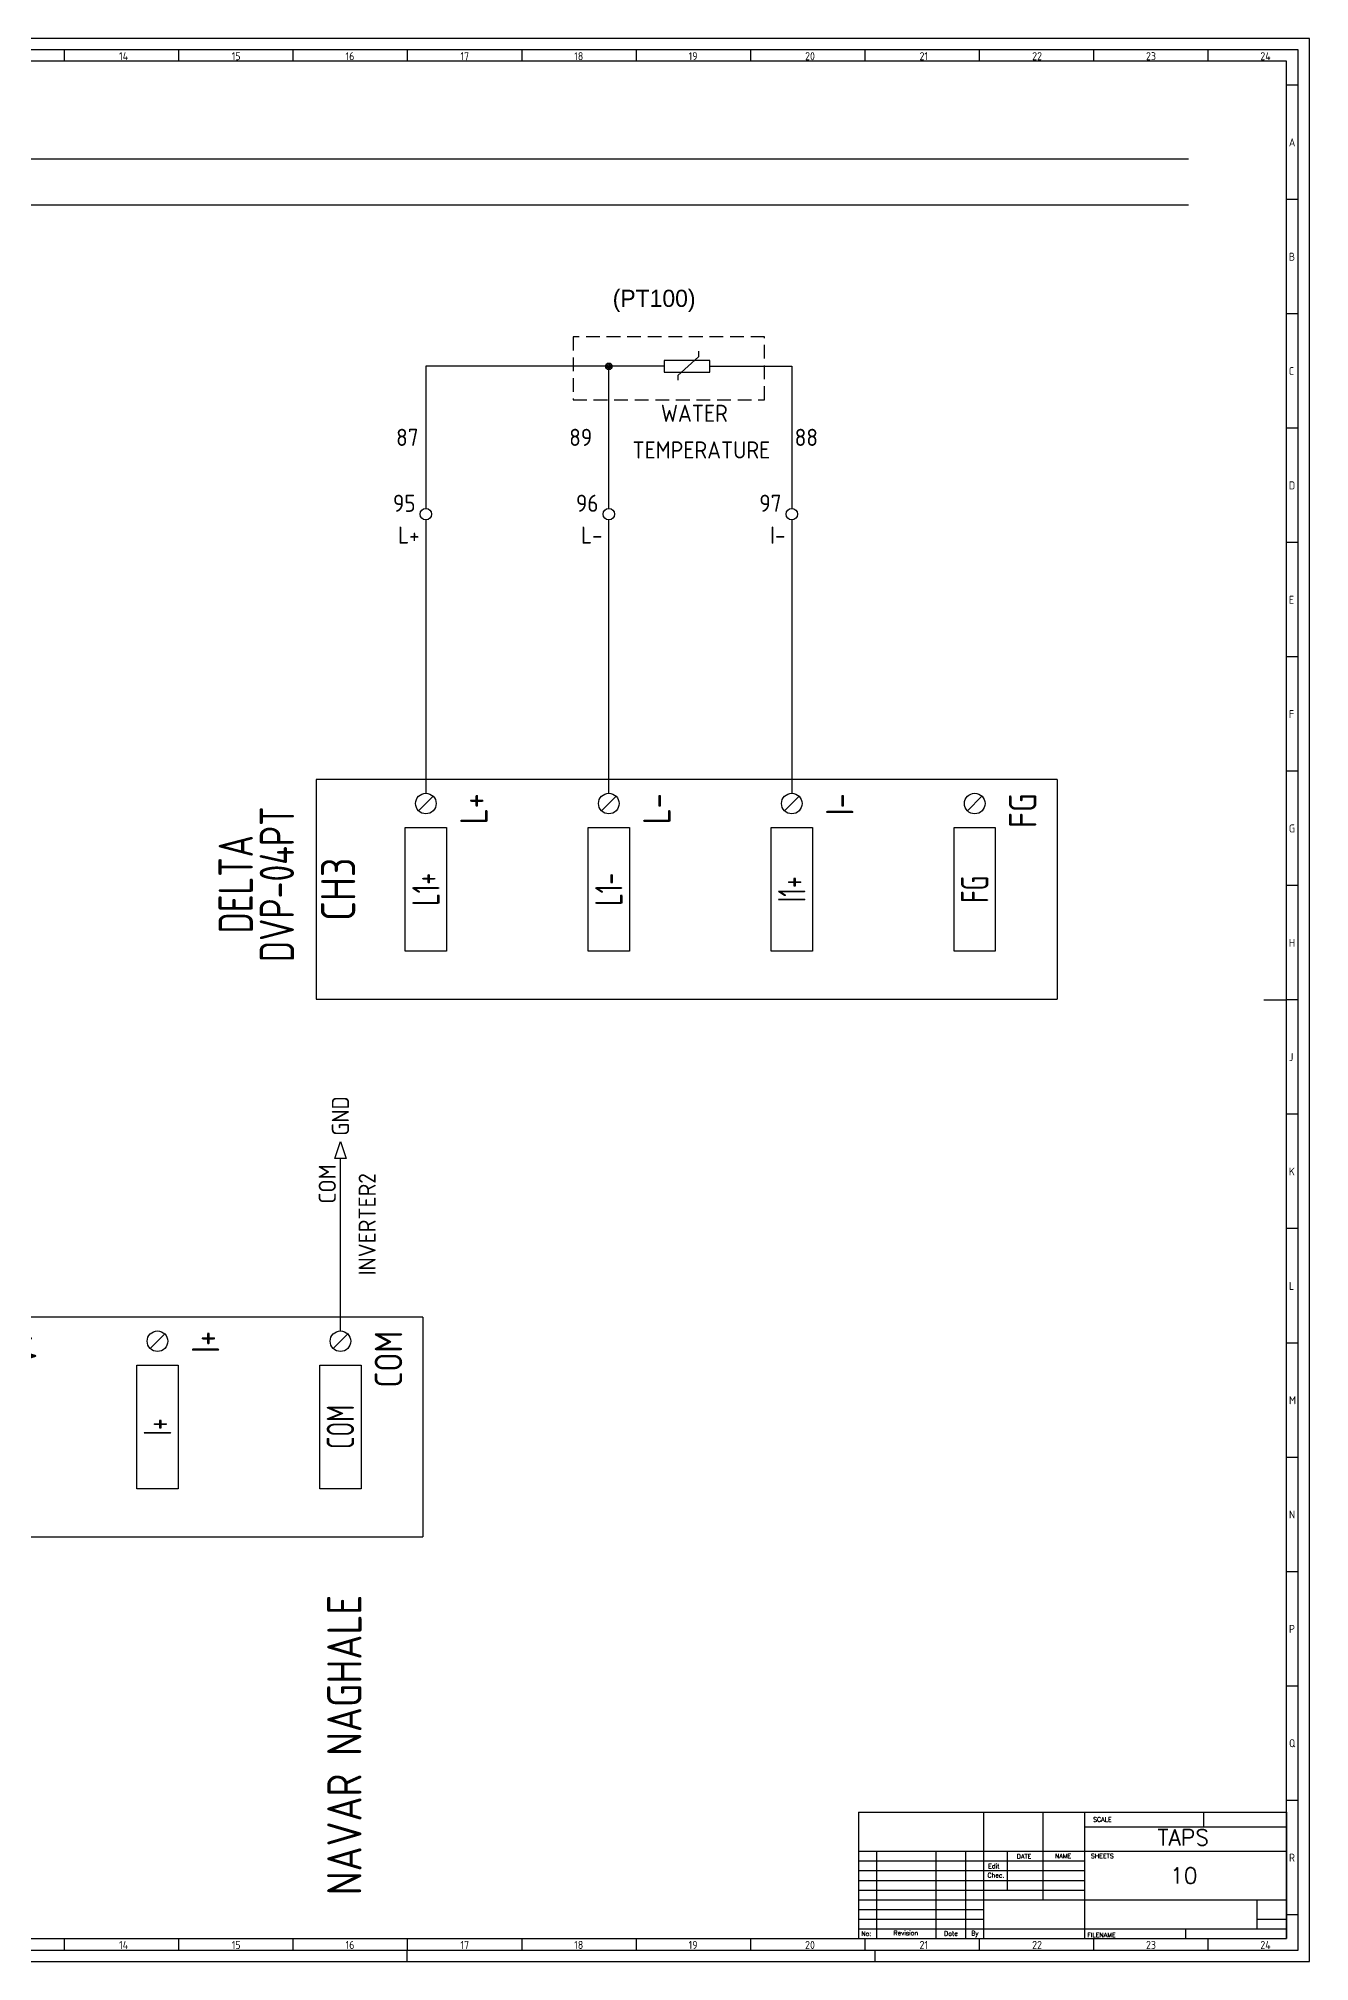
# Model space of a CAD drawing. Header units: millimetres. Extents: x 0 to 1189, y 5 to 846.
# Drawn here: x 633 to 1189, y 5 to 846 of the extents above; entities that cross this region are included whole.
import ezdxf
from ezdxf.enums import TextEntityAlignment as Align

# ---------------------------------------------------------------- set-up
doc = ezdxf.new("R2010")
doc.units = ezdxf.units.MM
doc.header["$LTSCALE"] = 12
doc.linetypes.add('DASHED', pattern=[0.75, 0.5, -0.25])
doc.linetypes.add('HIDDEN2', pattern=[0.1875, 0.125, -0.0625])
for name, color, linetype in [('025', 1, 'Continuous'), ('035', 5, 'Continuous'), ('07', 7, 'Continuous'), ('DESC', 1, 'Continuous'), ('LOCBOX', 92, 'HIDDEN2'), ('MISC', 2, 'Continuous'), ('RED_2.5mm^2', 1, 'Continuous'), ('SYMS', 7, 'Continuous'), ('TAGS', 51, 'Continuous'), ('TERMS', 4, 'Continuous'), ('WIRENO', 70, 'Continuous'), ('WIREREF', 61, 'Continuous'), ('XREF', 7, 'Continuous')]:
    doc.layers.add(name, color=color, linetype=linetype)
doc.styles.add('ISO Proportional', font='isocp.shx')
doc.styles.add('WD', font='romans.shx')
doc.styles.add('WD_IEC', font='ISOCP2.shx', dxfattribs={"width": 0.9, "height": 4})

# ---------------------------------------------------------------- blocks, each defined once
blk = doc.blocks.new('IEC_border_a0')
at = {"layer": '035', "color": 0}
for p, q in [((1189, 841), (0, 841)), ((644.5, 836), (644.5, 831)), ((694.5, 836), (694.5, 831)), ((744.5, 836), (744.5, 831)), ((794.5, 836), (794.5, 831)), ((844.5, 836), (844.5, 831)), ((894.5, 836), (894.5, 831)), ((944.5, 836), (944.5, 831)), ((994.5, 836), (994.5, 831)), ((1044.5, 836), (1044.5, 831)), ((1094.5, 836), (1094.5, 831)), ((1144.5, 836), (1144.5, 831)), ((1189, 0), (1189, 841)), ((1183.97, 820.54), (1178.98, 820.54)), ((1183.97, 770.54), (1178.98, 770.54)), ((1183.97, 720.54), (1178.98, 720.54)), ((1183.97, 670.54), (1178.98, 670.54)), ((1183.97, 620.54), (1178.98, 620.54)), ((1183.98, 570.5), (1179, 570.5)), ((1183.98, 520.5), (1178.98, 520.5)), ((1183.98, 470.5), (1179, 470.5)), ((1183.98, 420.5), (1179, 420.5)), ((1183.98, 420.5), (1179, 420.5)), ((1183.98, 370.5), (1179, 370.5)), ((1183.98, 320.5), (1179, 320.5)), ((1184, 270.46), (1179.02, 270.46)), ((1184, 270.46), (1179.02, 270.46)), ((1184, 220.46), (1179.02, 220.46)), ((1184, 170.46), (1179.02, 170.46)), ((1184, 120.46), (1179.02, 120.46)), ((1184, 70.46), (1179.02, 70.46)), ((1184.02, 20.42), (1179.03, 20.42)), ((644.5, 10), (644.5, 5)), ((694.5, 10), (694.5, 5)), ((744.5, 10), (744.5, 5)), ((744.5, 10), (744.5, 5)), ((794.5, 10), (794.5, 5)), ((844.5, 10), (844.5, 5)), ((894.5, 10), (894.5, 5)), ((944.5, 10), (944.5, 5)), ((994.5, 10), (994.5, 5)), ((1044.5, 10), (1044.5, 5)), ((1094.5, 10), (1094.5, 5)), ((1144.5, 10), (1144.5, 5)), ((0, 0), (1189, 0)), ((794.5, 0), (794.5, 5)), ((999, 0), (999, 5))]:
    blk.add_line(p, q, dxfattribs=at)
blk.add_lwpolyline([(10, 10), (1179, 10), (1179, 831), (10, 831)], close=True, dxfattribs=at)
at = {"layer": '07', "color": 0}
blk.add_line((1169, 420.5), (1179, 420.5), dxfattribs=at)
blk.add_lwpolyline([(5, 5), (1184, 5), (1184, 836), (5, 836)], close=True, dxfattribs=at)
at = {"layer": '035', "color": 0, "style": 'ISO Proportional'}
for s, p in [('14', (668.46, 831.5)), ('15', (717.72, 831.5)), ('16', (767.49, 831.5)), ('17', (817.72, 831.5)), ('18', (867.49, 831.5)), ('19', (917.49, 831.5)), ('20', (968.42, 831.5)), ('21', (1018.46, 831.5)), ('22', (1067.72, 831.5)), ('23', (1117.49, 831.5)), ('24', (1167.49, 831.5)), ('A', (1179.98, 793.79)), ('B', (1179.98, 743.79)), ('C', (1179.98, 693.79)), ('D', (1179.98, 643.79)), ('E', (1180, 593.75)), ('F', (1180, 543.75)), ('G', (1180, 493.75)), ('H', (1180, 443.75)), ('J', (1180, 393.75)), ('K', (1180, 343.75)), ('L', (1180.02, 293.72)), ('M', (1180.02, 243.72)), ('N', (1180.02, 193.72)), ('P', (1180.02, 143.72)), ('Q', (1180.02, 93.72)), ('R', (1180.03, 43.68)), ('14', (668.46, 5.5)), ('15', (717.72, 5.5)), ('16', (767.49, 5.5)), ('17', (817.72, 5.5)), ('18', (867.49, 5.5)), ('19', (917.49, 5.5)), ('20', (968.42, 5.5)), ('21', (1018.46, 5.5)), ('22', (1067.72, 5.5)), ('23', (1117.49, 5.5)), ('24', (1167.49, 5.5))]:
    blk.add_text(s, height=3.5, dxfattribs=at).set_placement(p)
blk = doc.blocks.new('IEC_tblock_a0')
at = {"layer": '035'}
for p, q in [((-106.6, 55.25), (-106.6, 17)), ((-36.4, 55.25), (-36.4, 48.88)), ((-88.4, 48.88), (0, 48.88)), ((-187.2, 34), (-88.4, 34)), ((-179.4, 38.25), (-179.4, 0)), ((-153.4, 38.25), (-153.4, 0)), ((-140.4, 38.25), (-140.4, 0)), ((-122.2, 38.25), (-122.2, 21.25)), ((-187.2, 29.75), (-88.4, 29.75)), ((-187.2, 25.5), (-88.4, 25.5)), ((-187.2, 21.25), (-88.4, 21.25)), ((-187.2, 17), (-132.6, 17)), ((-187.2, 12.75), (-132.6, 12.75)), ((-187.2, 8.5), (-132.6, 8.5)), ((-13, 8.5), (0, 8.5)), ((-187.2, 4.25), (0, 4.25)), ((-44.2, 4.25), (-44.2, 0))]:
    blk.add_line(p, q, dxfattribs=at)
at = {"layer": '07'}
for p, q in [((-187.2, 55.25), (0, 55.25)), ((-187.2, 55.25), (-187.2, 0)), ((-132.6, 55.25), (-132.6, 0)), ((-88.4, 55.25), (-88.4, 0)), ((0, 55.25), (0, 0)), ((-187.2, 38.25), (0, 38.25)), ((-132.6, 17), (0, 17)), ((-13, 17), (-13, 4.25)), ((-187.2, 0), (0, 0))]:
    blk.add_line(p, q, dxfattribs=at)
at = {"style": 'WD'}
for tag, p in [('SCALE', (-69.88, 51.07)), ('SH', (-8.74, 10.06)), ('FILENAME', (-68.15, 0.8))]:
    blk.add_attdef(tag, p, '', height=2, dxfattribs=at)
for tag, height, p in [('PROJDESC', 5, (-45.9, 29.2)), ('CKDATE', 2, (-114.85, 26.58)), ('EDDATE', 2, (-114.97, 30.8)), ('CKBY', 2, (-97.88, 26.3)), ('EDBY', 2, (-98.02, 30.86)), ('DWGDESC', 5, (-44.85, 19.72)), ('DWGNO', 3.5, (-48.54, 9.46))]:
    blk.add_attdef(tag, text='', height=height, dxfattribs=at).set_placement(p, align=Align.CENTER)
at = {"style": 'WD', "flags": 1}
blk.add_attdef('WD_TB', (-120.95, 11.91), '', height=2, dxfattribs=at)
at = {"layer": '025', "style": 'WD'}
for s, p in [('SCALE', (-80.57, 51.13)), ('NAME', (-97.74, 35.14)), ('No:', (-183.81, 1.19)), ('Revision', (-166.53, 1.47)), ('Date', (-146.79, 1.28)), ('By', (-136.33, 1.37))]:
    blk.add_text(s, height=2, dxfattribs=at).set_placement(p, align=Align.CENTER)
for s, p in [('DATE', (-118, 35)), ('SHEETS', (-85.58, 35.15)), ('Chec.', (-130.82, 26.72)), ('Edit', (-130.55, 30.72)), ('FILENAME', (-87.18, 0.61))]:
    blk.add_text(s, height=2, dxfattribs=at).set_placement(p)
blk = doc.blocks.new('PLCIO_6325')
blk.add_line((276, 48), (276, -48))
at = {"layer": 'SYMS'}
for p, q in [((-48, 48), (-48, -48)), ((276, 48), (-48, 48)), ((-3.18, 34.32), (3.18, 40.68)), ((76.82, 34.32), (83.18, 40.68)), ((156.82, 34.32), (163.18, 40.68)), ((236.82, 34.32), (243.18, 40.68)), ((-9, -27), (-9, 27)), ((-9, 27), (9, 27)), ((9, 27), (9, -27)), ((71, -27), (71, 27)), ((71, 27), (89, 27)), ((89, 27), (89, -27)), ((151, -27), (151, 27)), ((151, 27), (169, 27)), ((169, 27), (169, -27)), ((231, -27), (231, 27)), ((231, 27), (249, 27)), ((249, 27), (249, -27)), ((9, -27), (-9, -27)), ((89, -27), (71, -27)), ((169, -27), (151, -27)), ((249, -27), (231, -27)), ((-48, -48), (276, -48))]:
    blk.add_line(p, q, dxfattribs=at)
for centre in [(0, 37.5), (80, 37.5), (160, 37.5), (240, 37.5)]:
    blk.add_circle(centre, 4.5, dxfattribs=at)
at = {"layer": 'SYMS', "style": 'WD_IEC', "width": 0.9}
for tag, p in [('TERMDESC02', (86.25, 60)), ('TERMDESC03', (166.25, 60)), ('TERMDESC04', (246.25, 60)), ('TERMDESC01', (6.25, 60))]:
    blk.add_attdef(tag, text='', height=12, rotation=90, dxfattribs=at).set_placement(p, align=Align.TOP_LEFT)
at = {"layer": 'SYMS', "style": 'WD_IEC', "width": 0.9, "flags": 1}
for tag, p in [('X2TERM01', (0, 42)), ('X2TERM02', (80, 42)), ('X2TERM03', (160, 42)), ('X2TERM04', (240, 42))]:
    blk.add_attdef(tag, text='', height=1.92, rotation=90, dxfattribs=at).set_placement(p, align=Align.RIGHT)
at = {"layer": 'SYMS', "style": 'WD_IEC', "width": 0.9}
for tag, p in [('TERM01', (15, 42)), ('TERM02', (95, 42)), ('TERM03', (175, 42)), ('TERM04', (255, 42))]:
    blk.add_attdef(tag, text='', height=12, rotation=90, dxfattribs=at).set_placement(p, align=Align.TOP_RIGHT)
at = {"layer": 'SYMS', "style": 'WD_IEC'}
for tag, width, p in [('LINE1', 0.9, (-87, 0)), ('LINE2', 0.9, (-69, 0)), ('DESC', 0.9, (-50.84, 0)), ('INST', 0.8, (-159, 0)), ('LOC', 0.8, (-141, 0)), ('MFG', 0.8, (-123, 0)), ('CAT', 0.8, (-105, 0)), ('TAG', 0.9, (-30.87, 0))]:
    blk.add_attdef(tag, text='', height=15, rotation=90, dxfattribs=dict(at, width=width)).set_placement(p, align=Align.CENTER)
at = {"layer": 'SYMS', "style": 'WD_IEC', "width": 0.7}
for tag, p in [('TAGA02', (80, 0)), ('TAGA03', (160, 0)), ('TAGA04', (240, 0)), ('TAGA01', (0, 0))]:
    blk.add_attdef(tag, text='', height=12, rotation=90, dxfattribs=at).set_placement(p, align=Align.MIDDLE_CENTER)
at = {"layer": 'SYMS', "linetype": 'Continuous', "style": 'WD_IEC', "width": 0.9, "flags": 9}
blk.add_attdef('ASSYCODE', text='', height=1.92, rotation=90, dxfattribs=at).set_placement((-102.85, -22.08), align=Align.CENTER)
at = {"layer": 'SYMS', "style": 'WD_IEC', "width": 0.9}
for tag, p in [('DESCA01', (-9, -111)), ('DESCB01', (9, -111)), ('DESCC01', (27, -111)), ('DESCD01', (45, -111)), ('DESCE01', (63, -111)), ('DESCA02', (71, -111)), ('DESCB02', (89, -111)), ('DESCC02', (107, -111)), ('DESCD02', (125, -111)), ('DESCE02', (143, -111)), ('DESCA03', (151, -111)), ('DESCB03', (169, -111)), ('DESCC03', (187, -111)), ('DESCD03', (205, -111)), ('DESCE03', (223, -111)), ('DESCA04', (231, -111)), ('DESCB04', (249, -111)), ('DESCC04', (267, -111)), ('DESCD04', (285, -111)), ('DESCE04', (303, -111))]:
    blk.add_attdef(tag, text='', height=15, rotation=90, dxfattribs=at).set_placement(p, align=Align.RIGHT)
blk = doc.blocks.new('HRE1B')
for p, q in [((-5, 0), (-10, 0)), ((2.49, 2.08), (-2.04, -2.04)), ((2.52, 3.3), (2.49, 2.08)), ((5, 0), (10, 0)), ((-2.04, -2.04), (-2.04, -3.01))]:
    blk.add_line(p, q)
blk.add_lwpolyline([(-5, -1.25), (5, -1.25), (5, 1.25), (-5, 1.25)], close=True)
at = {"style": 'WD_IEC'}
for tag, p in [('INST', (-7.5, 11.12)), ('LOC', (-7.5, 7.62)), ('TAG1', (-7.5, 4.12)), ('DESC2', (-7.5, -10.75)), ('DESC1', (-7.5, -7.25)), ('DESC3', (-7.5, -14.25))]:
    blk.add_attdef(tag, text='', height=2.5, dxfattribs=at).set_placement(p, align=Align.RIGHT)
for tag, p, height, flags in [('MFG', (7.42, 12.12), 1.5, 9), ('CAT', (7.42, 9.62), 1.5, 9), ('X4TERM01', (-10, 0), 0.32, 1), ('TERM01', (-10, 1), 2, 8), ('X1TERM02', (10, 0), 0.32, 1), ('ASSYCODE', (6, -2.75), 1, 1), ('FAMILY', (6, -4.25), 1, 1), ('CATDESC', (6, -5.75), 1, 1)]:
    blk.add_attdef(tag, p, '', height=height, dxfattribs=dict(at, flags=flags))
blk.add_attdef('RATING1', (-2.58, 4.12), '', height=2.5, dxfattribs=at)
at = {"style": 'WD_IEC', "flags": 8}
blk.add_attdef('TERM02', text='', height=2, dxfattribs=at).set_placement((10, 1), align=Align.RIGHT)
blk = doc.blocks.new('WDDOT')
for radius in [0.72, 0.449, 0.223]:
    blk.add_circle((0, 0), radius)
blk = doc.blocks.new('PLCIO_478F')
h = blk.add_hatch(color=256)
h.dxf.hatch_style = 1
h.paths.add_polyline_path([(-45.5, 48), (-48, 48), (-48, -48), (-45.5, -48)])
blk.add_line((196, 48), (196, -48))
at = {"layer": 'SYMS'}
for p, q in [((-48, 48), (-48, -48)), ((196, 48), (-48, 48)), ((-45.5, 48), (-45.5, -48)), ((-3.18, 34.32), (3.18, 40.68)), ((76.82, 34.32), (83.18, 40.68)), ((156.82, 34.32), (163.18, 40.68)), ((-9, -27), (-9, 27)), ((-9, 27), (9, 27)), ((9, 27), (9, -27)), ((71, -27), (71, 27)), ((71, 27), (89, 27)), ((89, 27), (89, -27)), ((151, -27), (151, 27)), ((151, 27), (169, 27)), ((169, 27), (169, -27)), ((9, -27), (-9, -27)), ((89, -27), (71, -27)), ((169, -27), (151, -27)), ((-48, -48), (196, -48))]:
    blk.add_line(p, q, dxfattribs=at)
for centre in [(0, 37.5), (80, 37.5), (160, 37.5)]:
    blk.add_circle(centre, 4.5, dxfattribs=at)
at = {"layer": 'SYMS', "style": 'WD_IEC', "width": 0.9}
for tag, p in [('TERMDESC02', (86.25, 60)), ('TERMDESC03', (166.25, 60)), ('TERMDESC01', (6.25, 60))]:
    blk.add_attdef(tag, text='', height=12, rotation=90, dxfattribs=at).set_placement(p, align=Align.TOP_LEFT)
at = {"layer": 'SYMS', "style": 'WD_IEC', "width": 0.9, "flags": 1}
for tag, p in [('X2TERM01', (0, 42)), ('X2TERM02', (80, 42)), ('X2TERM03', (160, 42))]:
    blk.add_attdef(tag, text='', height=1.92, rotation=90, dxfattribs=at).set_placement(p, align=Align.RIGHT)
at = {"layer": 'SYMS', "style": 'WD_IEC', "width": 0.9}
for tag, p in [('TERM01', (15, 42)), ('TERM02', (95, 42)), ('TERM03', (175, 42))]:
    blk.add_attdef(tag, text='', height=12, rotation=90, dxfattribs=at).set_placement(p, align=Align.TOP_RIGHT)
at = {"layer": 'SYMS', "style": 'WD_IEC'}
for tag, width, p in [('LINE1', 0.9, (-87, 0)), ('LINE2', 0.9, (-69, 0)), ('DESC', 0.9, (-50.84, 0)), ('INST', 0.8, (-159, 0)), ('LOC', 0.8, (-141, 0)), ('MFG', 0.8, (-123, 0)), ('CAT', 0.8, (-105, 0)), ('TAG', 0.9, (-26.92, -0.25))]:
    blk.add_attdef(tag, text='', height=15, rotation=90, dxfattribs=dict(at, width=width)).set_placement(p, align=Align.CENTER)
at = {"layer": 'SYMS', "style": 'WD_IEC', "width": 0.7}
for tag, p in [('TAGA02', (80, 0)), ('TAGA03', (160, 0)), ('TAGA01', (0, 0))]:
    blk.add_attdef(tag, text='', height=12, rotation=90, dxfattribs=at).set_placement(p, align=Align.MIDDLE_CENTER)
at = {"layer": 'SYMS', "linetype": 'Continuous', "style": 'WD_IEC', "width": 0.9, "flags": 9}
blk.add_attdef('ASSYCODE', text='', height=1.92, rotation=90, dxfattribs=at).set_placement((-102.85, -22.08), align=Align.CENTER)
at = {"layer": 'SYMS', "style": 'WD_IEC', "width": 0.9}
for tag, p in [('DESCA01', (-9, -111)), ('DESCB01', (9, -111)), ('DESCC01', (27, -111)), ('DESCD01', (45, -111)), ('DESCE01', (63, -111)), ('DESCA02', (71, -111)), ('DESCB02', (89, -111)), ('DESCC02', (107, -111)), ('DESCD02', (125, -111)), ('DESCE02', (143, -111)), ('DESCA03', (151, -111)), ('DESCB03', (169, -111)), ('DESCC03', (187, -111)), ('DESCD03', (205, -111)), ('DESCE03', (223, -111))]:
    blk.add_attdef(tag, text='', height=15, rotation=90, dxfattribs=at).set_placement(p, align=Align.RIGHT)
blk = doc.blocks.new('HA1S2')
blk.add_lwpolyline([(0, 3.75), (1.25, 0), (-1.25, 0)], close=True)
at = {"style": 'WD_IEC'}
blk.add_attdef('XREF', text='', height=2.5, rotation=90, dxfattribs=at).set_placement((0, 5), align=Align.MIDDLE_LEFT)
at = {"style": 'WD_IEC', "flags": 1}
blk.add_attdef('SIGCODE', text='', height=1, dxfattribs=at).set_placement((-2.5, 1.8), align=Align.RIGHT)
blk.add_attdef('X8TERM01', (0, 0), '', height=0.32, dxfattribs=at)
at = {"style": 'WD_IEC', "flags": 8}
blk.add_attdef('WIRENO', text='', height=2.5, rotation=90, dxfattribs=at).set_placement((-1, -1.25), align=Align.RIGHT)
at = {"style": 'WD_IEC'}
blk.add_attdef('DESC1', text='', height=2.5, rotation=90, dxfattribs=at).set_placement((1, -1.25), align=Align.TOP_RIGHT)
blk = doc.blocks.new('VT0002')
blk.add_circle((0, 0), 1.25)
at = {"style": 'WD_IEC'}
for tag, p in [('INST', (-2.25, 6.5)), ('LOC', (-2.25, 3.5)), ('DESC1', (-2.25, -6.25)), ('DESC2', (-2.25, -9.25)), ('DESC3', (-2.25, -12.25))]:
    blk.add_attdef(tag, text='', height=2.5, dxfattribs=at).set_placement(p, align=Align.RIGHT)
at = {"style": 'WD_IEC', "flags": 1}
for tag, p, height in [('ASSYCODE', (2.75, 10.75), 1), ('CATDESC', (2.75, 9.25), 1), ('MFG', (2.75, 7.25), 1.5), ('CAT', (2.75, 4.75), 1.5), ('X4PIN01', (-1.25, 1), 0.25), ('X4TERM01', (-1.25, 0), 0.25), ('X4TERMDESC01', (-1.25, 0.5), 0.4), ('STRIPSEQ', (0, 0), 0.025), ('X2PIN01', (0, 2.25), 0.25), ('X2TERM01', (0, 1.25), 0.25), ('X8PIN01', (0, -0.25), 0.25), ('X2TERMDESC01', (0, 1.75), 0.4), ('X1PIN01', (1.25, 1), 0.25), ('X1TERM01', (1.25, 0), 0.25), ('X1TERMDESC01', (1.25, 0.5), 0.4), ('LINKTERM', (0, -0.04), 0.025), ('X8TERM01', (0, -1.25), 0.25), ('X8TERMDESC01', (0, -0.75), 0.4)]:
    blk.add_attdef(tag, p, '', height=height, dxfattribs=at)
at = {"style": 'WD_IEC', "flags": 8}
for tag, height, p in [('TAGSTRIP', 2.5, (-2.25, 0.5)), ('TERM01', 2, (-2.25, -3.25))]:
    blk.add_attdef(tag, text='', height=height, dxfattribs=at).set_placement(p, align=Align.RIGHT)
blk = doc.blocks.new('WD_WNV')
at = {"linetype": 'Continuous', "style": 'WD_IEC', "width": 0.8}
blk.add_attdef('WIRENO', text='', height=2.5, dxfattribs=at).set_placement((-1.6, 0), align=Align.MIDDLE_RIGHT)
at = {"style": 'WD_IEC', "flags": 1}
for tag, p in [('W08USER', (-1, 0.375)), ('W04USER', (-1, 0.875)), ('W05USER', (-1, 0.75)), ('W09USER', (-1, 0.25)), ('W03USER', (-1, 1)), ('W06USER', (-1, 0.625)), ('W07USER', (-1, 0.5)), ('W02USER', (-1, 1.125)), ('W01USER', (-1, 1.25)), ('W10USER', (-1, 0.125))]:
    blk.add_attdef(tag, text='', height=0.08, dxfattribs=at).set_placement(p, align=Align.CENTER)

msp = doc.modelspace()

# ---------------------------------------------------------------- linework, layer by layer
at = {"layer": 'LOCBOX', "color": 0, "linetype": 'DASHED'}
msp.add_lwpolyline([(950.64, 715.44), (866.96, 715.44), (866.96, 687.93), (950.64, 687.93)], close=True, dxfattribs=at)
at = {"layer": 'RED_2.5mm^2', "color": 0}
for p, q in [((62.21, 793.23), (1136.13, 793.23)), ((62.21, 773.23), (1136.13, 773.23)), ((896.82, 702.56), (802.6, 702.56)), ((802.6, 702.56), (802.6, 640.42)), ((882.6, 640.42), (882.6, 702.56)), ((936.82, 702.56), (962.6, 702.56)), ((962.6, 702.56), (962.6, 640.42)), ((802.6, 635.42), (802.6, 515.85)), ((882.6, 515.85), (882.6, 635.42)), ((962.6, 635.42), (962.6, 515.85)), ((765.25, 280.72), (765.25, 356.06))]:
    msp.add_line(p, q, dxfattribs=at)

# ---------------------------------------------------------------- block references
msp.add_blockref('IEC_border_a0', (0, 4.94))
ref = msp.add_blockref('IEC_tblock_a0', (1179, 14.94))
ref.add_attrib('SH', '10', (1128.01, 39.02), dxfattribs={"height": 7, "style": 'WD'})
ref.add_attrib('PROJDESC', 'TAPS', dxfattribs={"height": 7, "style": 'WD'}).set_placement((1133.8, 55.73), align=Align.CENTER)
at = {"layer": 'SYMS', "color": 0}
ref = msp.add_blockref('HRE1B', (916.82, 702.56), dxfattribs=dict(at, xscale=2, yscale=2, zscale=2))
ref.add_attrib('DESC2', 'TEMPERATURE', dxfattribs={"layer": 'DESC', "height": 7.5, "style": 'WD_IEC'}).set_placement((953.18, 662.23), align=Align.RIGHT)
ref.add_attrib('DESC1', 'WATER', dxfattribs={"layer": 'DESC', "height": 7.5, "style": 'WD_IEC'}).set_placement((934.62, 678.27), align=Align.RIGHT)
at = {"layer": 'SYMS', "color": 0, "xscale": 2, "yscale": 2, "zscale": 2}
msp.add_blockref('WDDOT', (882.6, 702.56), dxfattribs=at)
at = {"layer": 'SYMS', "color": 0}
ref = msp.add_blockref('VT0002', (802.6, 637.92), dxfattribs=dict(at, xscale=2, yscale=2, zscale=2))
ref.add_attrib('TERM01', 'L+', dxfattribs={"layer": 'TERMS', "height": 7.5, "style": 'WD_IEC', "flags": 8}).set_placement((799.85, 625.01), align=Align.RIGHT)
ref.add_attrib('TAGSTRIP', '95', dxfattribs={"layer": 'TAGS', "height": 7.5, "style": 'WD_IEC', "flags": 8}).set_placement((798.1, 638.92), align=Align.RIGHT)
ref = msp.add_blockref('VT0002', (882.6, 637.92), dxfattribs=dict(at, xscale=2, yscale=2, zscale=2))
ref.add_attrib('TERM01', 'L-', dxfattribs={"layer": 'TERMS', "height": 7.5, "style": 'WD_IEC', "flags": 8}).set_placement((879.85, 625.01), align=Align.RIGHT)
ref.add_attrib('TAGSTRIP', '96', dxfattribs={"layer": 'TAGS', "height": 7.5, "style": 'WD_IEC', "flags": 8}).set_placement((878.1, 638.92), align=Align.RIGHT)
ref = msp.add_blockref('VT0002', (962.6, 637.92), dxfattribs=dict(at, xscale=2, yscale=2, zscale=2))
ref.add_attrib('TERM01', 'I-', dxfattribs={"layer": 'TERMS', "height": 7.5, "style": 'WD_IEC', "flags": 8}).set_placement((959.85, 625.01), align=Align.RIGHT)
ref.add_attrib('TAGSTRIP', '97', dxfattribs={"layer": 'TAGS', "height": 7.5, "style": 'WD_IEC', "flags": 8}).set_placement((958.1, 638.92), align=Align.RIGHT)
ref = msp.add_blockref('PLCIO_6325', (802.6, 473.85), dxfattribs=at)
ref.add_attrib('TERM01', 'L+', dxfattribs={"layer": 'TERMS', "height": 12, "rotation": 90, "style": 'WD_IEC', "width": 0.9}).set_placement((817.6, 515.85), align=Align.TOP_RIGHT)
ref.add_attrib('TAGA01', 'L1+', dxfattribs={"layer": 'TAGS', "height": 12, "rotation": 90, "style": 'WD_IEC', "width": 0.7}).set_placement((802.6, 473.85), align=Align.MIDDLE_CENTER)
ref.add_attrib('TAG', 'CH3', dxfattribs={"layer": 'TAGS', "height": 15, "rotation": 90, "style": 'WD_IEC', "width": 0.9}).set_placement((771.73, 473.85), align=Align.CENTER)
ref.add_attrib('CAT', 'DVP-04PT', dxfattribs={"layer": 'MISC', "height": 15, "rotation": 90, "style": 'WD_IEC', "width": 0.8}).set_placement((744.96, 476.04), align=Align.CENTER)
ref.add_attrib('MFG', 'DELTA', dxfattribs={"layer": 'MISC', "height": 15, "rotation": 90, "style": 'WD_IEC', "width": 0.8}).set_placement((726.96, 476.04), align=Align.CENTER)
ref.add_attrib('TERM02', 'L-', dxfattribs={"layer": 'TERMS', "height": 12, "rotation": 90, "style": 'WD_IEC', "width": 0.9}).set_placement((897.6, 515.85), align=Align.TOP_RIGHT)
ref.add_attrib('TAGA02', 'L1-', dxfattribs={"layer": 'TAGS', "height": 12, "rotation": 90, "style": 'WD_IEC', "width": 0.7}).set_placement((882.6, 473.85), align=Align.MIDDLE_CENTER)
ref.add_attrib('TERM03', 'I-', dxfattribs={"layer": 'TERMS', "height": 12, "rotation": 90, "style": 'WD_IEC', "width": 0.9}).set_placement((977.6, 515.85), align=Align.TOP_RIGHT)
ref.add_attrib('TAGA03', 'I1+', dxfattribs={"layer": 'TAGS', "height": 12, "rotation": 90, "style": 'WD_IEC', "width": 0.7}).set_placement((962.6, 473.85), align=Align.MIDDLE_CENTER)
ref.add_attrib('TERM04', 'FG', dxfattribs={"layer": 'TERMS', "height": 12, "rotation": 90, "style": 'WD_IEC', "width": 0.9}).set_placement((1057.6, 515.85), align=Align.TOP_RIGHT)
ref.add_attrib('TAGA04', 'FG', dxfattribs={"layer": 'TAGS', "height": 12, "rotation": 90, "style": 'WD_IEC', "width": 0.7}).set_placement((1042.6, 473.85), align=Align.MIDDLE_CENTER)
ref = msp.add_blockref('HA1S2', (765.25, 356.06), dxfattribs=dict(at, xscale=2, yscale=2, zscale=2))
ref.add_attrib('XREF', 'GND', dxfattribs={"layer": 'XREF', "height": 7.5, "rotation": 90, "style": 'WD_IEC'}).set_placement((765.25, 366.06), align=Align.MIDDLE_LEFT)
ref.add_attrib('DESC1', 'INVERTER2 ', dxfattribs={"layer": 'DESC', "height": 7.5, "rotation": 90, "style": 'WD_IEC'}).set_placement((773.18, 353.99), align=Align.TOP_RIGHT)
ref.add_attrib('WIRENO', 'COM', dxfattribs={"layer": 'WIREREF', "height": 7.5, "rotation": 90, "style": 'WD_IEC', "flags": 8}).set_placement((763.25, 353.56), align=Align.RIGHT)
ref = msp.add_blockref('PLCIO_478F', (605.25, 238.72), dxfattribs=at)
ref.add_attrib('TERM01', 'V+', dxfattribs={"layer": 'TERMS', "height": 12, "rotation": 90, "style": 'WD_IEC', "width": 0.9}).set_placement((620.25, 280.72), align=Align.TOP_RIGHT)
ref.add_attrib('TAGA01', 'V+', dxfattribs={"layer": 'TAGS', "height": 12, "rotation": 90, "style": 'WD_IEC', "width": 0.7}).set_placement((605.25, 238.72), align=Align.MIDDLE_CENTER)
ref.add_attrib('DESCA01', 'NAVAR NGHALE', dxfattribs={"layer": 'DESC', "height": 15, "rotation": 90, "style": 'WD_IEC', "width": 0.9}).set_placement((614.46, 165.31), align=Align.RIGHT)
ref.add_attrib('TAG', 'CH6', dxfattribs={"layer": 'TAGS', "height": 15, "rotation": 90, "style": 'WD_IEC', "width": 0.9}).set_placement((577.92, 238.72), align=Align.CENTER)
ref.add_attrib('TERM02', 'I+', dxfattribs={"layer": 'TERMS', "height": 12, "rotation": 90, "style": 'WD_IEC', "width": 0.9}).set_placement((700.25, 280.72), align=Align.TOP_RIGHT)
ref.add_attrib('TAGA02', 'I+', dxfattribs={"layer": 'TAGS', "height": 12, "rotation": 90, "style": 'WD_IEC', "width": 0.7}).set_placement((685.25, 238.72), align=Align.MIDDLE_CENTER)
ref.add_attrib('TERM03', 'COM', dxfattribs={"layer": 'TERMS', "height": 12, "rotation": 90, "style": 'WD_IEC', "width": 0.9}).set_placement((780.25, 280.72), align=Align.TOP_RIGHT)
ref.add_attrib('TAGA03', 'COM', dxfattribs={"layer": 'TAGS', "height": 12, "rotation": 90, "style": 'WD_IEC', "width": 0.7}).set_placement((765.25, 238.72), align=Align.MIDDLE_CENTER)
ref.add_attrib('DESCA03', 'NAVAR NAGHALE', dxfattribs={"layer": 'DESC', "height": 15, "rotation": 90, "style": 'WD_IEC', "width": 0.9}).set_placement((774.46, 165.31), align=Align.RIGHT)
at = {"layer": 'WIRENO', "color": 0}
ref = msp.add_blockref('WD_WNV', (802.6, 671.49), dxfattribs=dict(at, xscale=2, yscale=2, zscale=2))
ref.add_attrib('WIRENO', '87', dxfattribs={"linetype": 'Continuous', "height": 7.5, "style": 'WD_IEC'}).set_placement((799.4, 671.49), align=Align.MIDDLE_RIGHT)
ref = msp.add_blockref('WD_WNV', (878.53, 671.49), dxfattribs=dict(at, xscale=2, yscale=2, zscale=2))
ref.add_attrib('WIRENO', '89', dxfattribs={"linetype": 'Continuous', "height": 7.5, "style": 'WD_IEC'}).set_placement((875.33, 671.49), align=Align.MIDDLE_RIGHT)
ref = msp.add_blockref('WD_WNV', (962.6, 671.49), dxfattribs=dict(at, xscale=-2, yscale=2, zscale=2))
ref.add_attrib('WIRENO', '88', dxfattribs={"linetype": 'Continuous', "height": 7.5, "style": 'WD_IEC'}).set_placement((974.05, 671.49), align=Align.MIDDLE_RIGHT)

# ---------------------------------------------------------------- texts
at = {"layer": 'LOCBOX', "color": 0}
msp.add_text('(PT100)', height=7.5, dxfattribs=at).set_placement((902.41, 726.3), align=Align.BOTTOM_CENTER)

doc.saveas('drawing.dxf')
